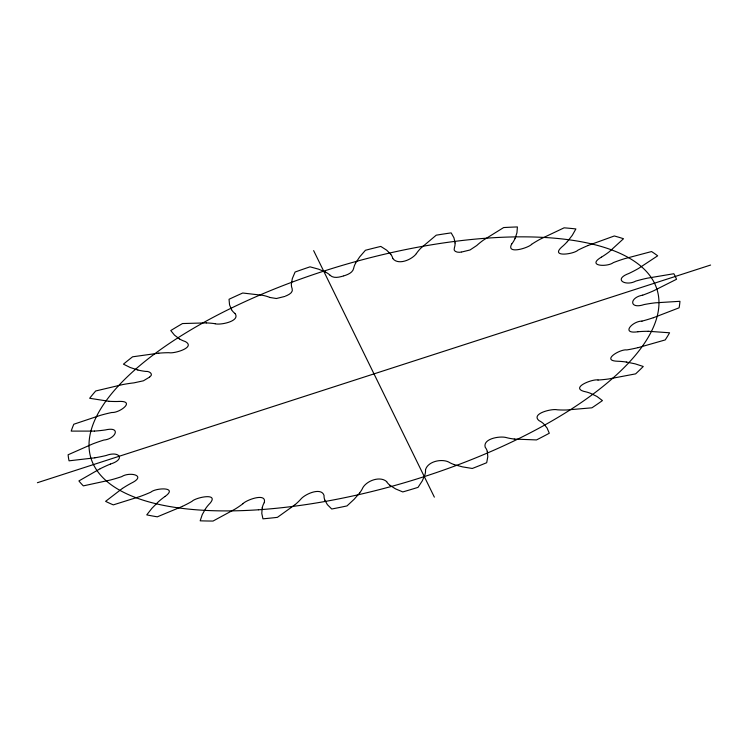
<?xml version="1.0" encoding="UTF-8"?>
<svg xmlns="http://www.w3.org/2000/svg" width="748" height="748" viewBox="0 0 748 748"><rect width="100%" height="100%" fill="white"/><g stroke="black" fill="none" stroke-linecap="round" stroke-linejoin="round"><path stroke-width="1.12" d="M262.193 507.873L261.791 513.427L262.959 518.822A317.199 121.391 -16.5 0 0 277.405 517.354L295.301 504.517M515.026 238.64L516.952 232.759L517.401 226.943A317.199 121.391 -16.5 0 0 503.656 227.56L483.517 240.052A68.143 26.077 -16.5 0 0 476.719 245.54L470.015 249.982L461.731 252.001M355.581 263.109L359.676 256.901L365.426 250.271A317.199 121.391 -16.5 0 1 380.788 246.419L386.613 250.141L390.783 254.283M264.278 502.647C266.999 492.408 246.681 499.711 242.922 503.685M416.374 253.637C411.718 259.837 398.02 265.596 392.728 258.434M359.704 492.904L354.178 499.243L346.997 505.919A317.199 121.391 -16.5 0 1 331.738 509.014L327.409 504.676L324.735 500.001M511.697 243.979C505.695 254.881 528.312 247.99 531.613 244.353M567.358 241.641L572.267 235.34L575.895 228.935A317.199 121.391 -16.5 0 0 564.104 227.831L540.318 239.117A68.143 26.077 -16.5 0 0 531.576 244.344M149.778 376.917C154.013 374.112 149.067 370.905 145.785 371.419A68.143 26.077 -16.5 0 1 137.875 369.989M149.581 377.095L143.438 380.797L133.948 382.864A68.143 26.077 -16.5 0 0 122.803 384.556L95.707 390.97A317.199 121.391 -16.5 0 0 89.667 398.282L108.956 401.293M165.112 496.438C178.707 486.574 155.556 487.808 150.844 492.165A68.143 26.077 -16.5 0 1 140.1 496.485L113.313 504.872A317.199 121.391 -16.5 0 1 105.599 501.347L122.429 488.407M601.364 257.153C586.114 266.223 607.339 267.288 613.323 262.623A68.143 26.077 -16.5 0 1 624.458 258.733L651.545 251.552A317.199 121.391 -16.5 0 1 657.67 255.816L638.483 268.476A68.143 26.077 -16.5 0 1 628.918 273.459C612.659 279.453 625.758 286.549 635.781 281.089A68.143 26.077 -16.5 0 1 647.235 278.2L673.826 273.731A317.199 121.391 -16.5 0 1 676.538 279.266L653.453 290.869A68.143 26.077 -16.5 0 1 642.691 295.18M100.176 468.725L78.905 480.936A317.199 121.391 -16.5 0 0 83.346 485.873L110.377 480.029A68.143 26.077 -16.5 0 0 121.756 476.616C129.469 471.511 147.431 475.401 131.227 483.199A68.143 26.077 -16.5 0 0 122.457 488.416M182.465 506.359L157.332 516.821A317.199 121.391 -16.5 0 1 146.758 514.876L151.928 508.294L158.23 501.917A68.143 26.077 -16.5 0 1 165.065 496.429M588.162 245.456L614.304 235.975A317.199 121.391 -16.5 0 1 623.505 238.734L609.265 251.767A68.143 26.077 -16.5 0 1 601.411 257.162M285.203 296.227C288.261 295.011 293.684 292.683 292.122 288.504A68.143 26.077 -16.5 0 1 291.383 283.997L292.328 278.565L295.095 272.029A317.199 121.391 -16.5 0 1 310.027 266.83L318.611 269.177L325.567 272.085M110.433 464.069C126.01 459.207 119.082 450.567 106.235 455.485A68.143 26.077 -16.5 0 1 94.856 457.804M284.492 296.517L276.395 298.517L269.776 297.452M642.672 295.151C629.077 297.582 629.199 309.569 644.121 304.558A68.143 26.077 -16.5 0 1 655.285 302.828L679.941 301.304A317.199 121.391 -16.5 0 1 679.1 307.811L653.359 317.741M37.4 482.712L710.6 265.044M343.8 275.872C347.717 274.647 352.776 272.758 353.701 268.223A68.143 26.077 -16.5 0 1 355.627 263.109M343.416 275.984C339.209 277.237 333.664 278.686 330.074 275.292M641.971 321.107C632.415 321.088 620.316 334.384 637.904 331.757M638.194 347.633L665.206 339.929A317.199 121.391 -16.5 0 0 669.572 332.785L648.189 331.271M94.846 457.832L69.05 460.824A317.199 121.391 -16.5 0 1 68.115 454.765L92.696 443.929A68.143 26.077 -16.5 0 1 103.841 440.048C115.454 439.104 121.859 426.061 105.169 429.978A68.143 26.077 -16.5 0 1 94.379 431.082M461.376 252.039C458.533 252.824 452.587 252.001 454.382 247.812A68.143 26.077 -16.5 0 0 455.046 242.941M158.782 353.159L132.592 356.805A317.199 121.391 -16.5 0 0 123.457 364.154L130.161 367.483L137.838 370.008M94.36 431.1L71.2 431.1A317.199 121.391 -16.5 0 1 73.818 424.228L100.372 415.346A68.143 26.077 -16.5 0 1 111.835 412.485C119.624 413.139 136.295 400.535 118.595 401.442M598.045 380.003C593.145 378.656 570.256 387.389 583.889 391.391A68.143 26.077 -16.5 0 1 590.78 393.439L596.932 396.449L602.43 400.582A317.199 121.391 -16.5 0 1 591.93 407.81L566.732 409.979A68.143 26.077 -16.5 0 1 557.148 409.792C552.155 408.427 530.519 413.588 538.999 420.61A68.143 26.077 -16.5 0 1 543.6 423.77L547.031 427.931L549.294 433.242A317.199 121.391 -16.5 0 1 536.484 439.927L514.287 439.067M206.355 322.884L182.503 323.547A317.199 121.391 -16.5 0 0 170.768 330.551L174.471 335.123L179.455 338.938M626.31 362.023L635.192 363.855L643.261 366.483A317.199 121.391 -16.5 0 1 635.622 373.869L608.797 378.946A68.143 26.077 -16.5 0 1 598.017 380.031M215.106 323.744C220.295 325.333 240.959 321.182 234.947 313.393M454.27 464.648L462.498 466.874L472.287 468.472A317.199 121.391 -16.5 0 0 486.696 462.703L487.79 456.738L487.313 451.409M389.932 485.33L395.533 488.874L402.789 491.932A317.199 121.391 -16.5 0 0 418.029 487.369L422.283 480.88L424.883 474.877A68.143 26.077 -16.5 0 0 425.5 470.024M231.562 309.737L229.552 304.847L229.028 299.275A317.199 121.391 -16.5 0 1 242.726 293.01L262.969 295.366A68.143 26.077 -16.5 0 1 269.832 297.433M386.688 481.619C380.162 475.793 367.118 480.515 362.892 487.593A68.143 26.077 -16.5 0 1 359.666 492.913M313.636 250.608L434.364 497.149M425.444 470.034C427.51 461.507 441.226 458.477 448.576 461.974A68.143 26.077 -16.5 0 0 454.307 464.62M455.083 242.932L453.943 237.78L451.175 232.88A317.199 121.391 -16.5 0 0 436.224 235.181L420.806 248.196A68.143 26.077 -16.5 0 0 416.318 253.647M100.204 468.734A68.143 26.077 -16.5 0 1 110.414 464.05M118.567 401.47A68.143 26.077 -16.5 0 1 108.984 401.274M158.763 353.178A68.143 26.077 -16.5 0 1 169.029 352.701C173.957 353.879 196.294 347.446 185.28 341.537A68.143 26.077 -16.5 0 1 179.501 338.919M206.336 322.912A68.143 26.077 -16.5 0 1 215.144 323.716M234.9 313.412A68.143 26.077 -16.5 0 1 231.6 309.728M325.53 272.104A68.143 26.077 -16.5 0 1 330.12 275.264M390.736 254.301A68.143 26.077 -16.5 0 1 392.784 258.425M514.979 238.649A68.143 26.077 -16.5 0 1 511.744 243.97M567.311 241.641A68.143 26.077 -16.5 0 1 561.636 247.149C549.995 257.695 574.155 254.124 577.97 250.15A68.143 26.077 -16.5 0 1 588.171 245.466M653.35 317.722A68.143 26.077 -16.5 0 1 641.971 321.135M637.932 331.738A68.143 26.077 -16.5 0 1 648.17 331.289M638.194 347.614A68.143 26.077 -16.5 0 1 626.805 349.933C620.354 348.802 600.541 360.667 617.455 361.237A68.143 26.077 -16.5 0 1 626.272 362.041M514.315 439.048A68.143 26.077 -16.5 0 1 506.405 437.608C500.188 435.719 482.563 438.599 485.218 447.304A68.143 26.077 -16.5 0 1 487.275 451.418M389.97 485.312A68.143 26.077 -16.5 0 1 386.632 481.637M324.772 499.991A68.143 26.077 -16.5 0 1 324.052 495.466C321.322 486.864 305.259 493.932 300.939 499.01A68.143 26.077 -16.5 0 1 295.264 504.517M262.23 507.864A68.143 26.077 -16.5 0 1 264.166 502.74M242.969 503.694A68.143 26.077 -16.5 0 1 235.115 509.079L213.03 521.057A317.199 121.391 -16.5 0 1 200.174 520.814L202.231 514.652L205.672 508.528A68.143 26.077 -16.5 0 1 210.197 503.067C219.211 492.315 195.368 497.542 191.974 501.366A68.143 26.077 -16.5 0 1 182.447 506.349M258.434 509.781A295.32 113.013 -16.5 0 0 657.37 290.738A295.32 113.013 -16.5 0 0 206.186 321.107A295.32 113.013 -16.5 0 0 258.434 509.781"/></g></svg>
